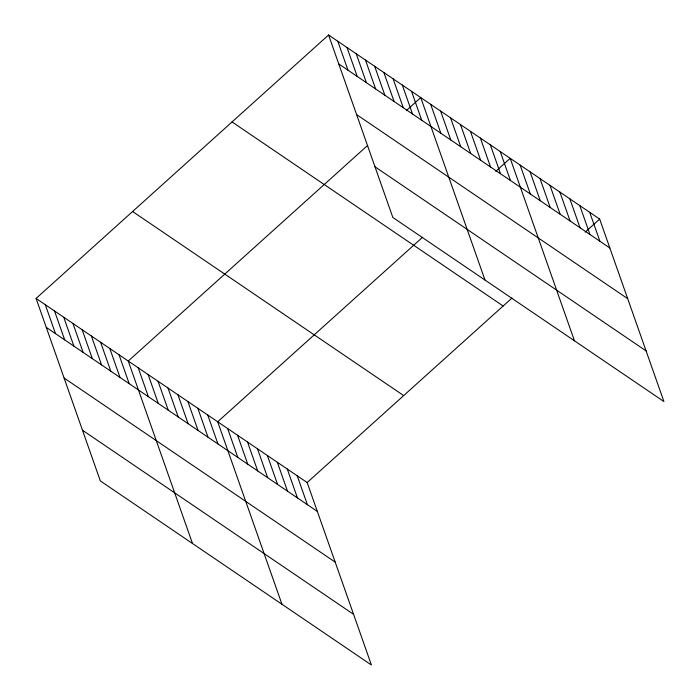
<?xml version="1.0" encoding="UTF-8"?>
<svg xmlns="http://www.w3.org/2000/svg" width="700" height="700" viewBox="0 0 700 700"><rect width="100%" height="100%" fill="white"/><g stroke="black" fill="none" stroke-linecap="round" stroke-linejoin="round"><path stroke-width="1.05" d="M36.076 298.445L307.16 482.528L371.42 665L100.336 480.918L36.076 298.445L328.58 35L599.664 219.082L663.924 401.555L392.84 217.472L328.58 35M367.658 145.399L128.249 361.034L192.509 543.506M406.271 110.626L420.752 97.589L485.004 280.061M422.529 237.3L217.7 421.776L281.96 604.258M495.722 171.369L510.204 158.331L574.464 340.804M307.16 482.528L511.98 298.043M585.183 232.12L599.664 219.082M338.765 63.919L609.84 247.993M356.606 114.59L627.69 298.664M374.999 166.801L646.074 350.875M232.059 121.94L503.134 306.014M132.606 211.514L403.681 395.588M46.261 327.364L317.345 511.438M64.111 378.035L335.186 562.117M82.495 430.246L353.57 614.329M589.724 212.327L599.9 241.246M579.784 205.581L589.96 234.491M569.844 198.826L580.02 227.745M559.904 192.08L570.08 220.999M549.964 185.334L560.149 214.244M540.024 178.579L550.209 207.498M530.084 171.832L540.269 200.742M520.144 165.086L530.329 193.996M500.264 151.585L510.449 180.495M490.324 144.83L500.509 173.749M480.384 138.084L490.569 167.002M470.444 131.338L480.629 160.248M460.504 124.582L470.689 153.501M450.564 117.836L460.749 146.746M440.624 111.09L450.809 140M430.684 104.335L440.869 133.254M411.53 91.324L421.715 120.242M402.316 85.067L412.501 113.986M393.102 78.811L403.279 107.721M383.88 72.555L394.065 101.465M374.666 66.29L384.851 95.209M365.453 60.034L375.629 88.953M356.23 53.778L366.415 82.688M347.016 47.521L357.201 76.431M337.794 41.256L347.979 70.175M297.22 475.773L307.405 504.691M287.28 469.026L297.465 497.945M277.34 462.28L287.525 491.19M267.4 455.525L277.585 484.444M257.46 448.779L267.645 477.689M247.52 442.024L257.705 470.942M237.58 435.277L247.765 464.196M227.64 428.531L237.825 457.441M207.76 415.03L217.945 443.949M197.82 408.284L208.005 437.194M187.889 401.529L198.065 430.447M177.949 394.783L188.125 423.692M168.009 388.027L178.185 416.946M158.069 381.281L168.245 410.2M148.129 374.535L158.305 403.445M138.189 367.78L148.365 396.699M119.026 354.777L129.211 383.688M109.812 348.512L119.997 377.431M100.599 342.256L110.784 371.175M91.376 336L101.561 364.91M82.163 329.744L92.348 358.654M72.949 323.479L83.134 352.398M63.726 317.223L73.911 346.141M54.512 310.966L64.697 339.876M45.299 304.71L55.484 333.62"/></g></svg>
